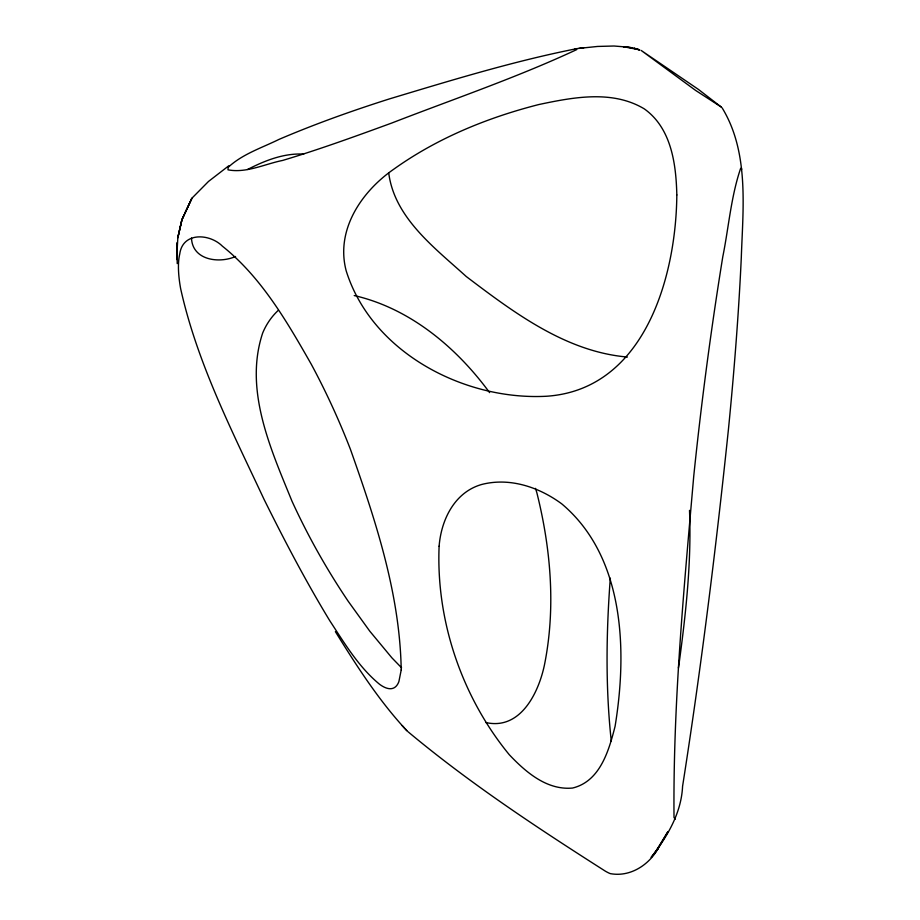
<?xml version="1.0" encoding="UTF-8"?>
<svg xmlns="http://www.w3.org/2000/svg" width="920" height="920" viewBox="0 0 920 920"><rect width="100%" height="100%" fill="white"/><g stroke="black" fill="none" stroke-linecap="round" stroke-linejoin="round"><path stroke-width="1.38" d="M177.111 252.459L177.227 263.614M177.169 249.607L177.836 237.67L181.895 219.834L191.889 198.237L208.529 181.424L228.873 165.727M610.385 578.174L610.098 580.957C606.211 634.317 605.498 688.079 611.306 741.336M678.408 667.966L678.868 665.16C685.825 613.916 691.598 562.143 689.505 510.358M667.931 831.657L658.099 848.55L651.153 857.428C667.207 836.671 681.341 813.257 682.582 786.255C701.178 667.724 715.967 548.596 728.444 429.26A363.342 33.097 -83.9 0 0 737.943 316.273A365.194 33.269 -83.9 0 0 741.301 257.439C742.981 207.874 749.306 152.237 722.085 107.789M184.207 214.601L181.895 219.834L177.836 237.67L181.895 219.834L191.889 198.237L184.805 213.348M667.943 831.645L655.373 852.092L658.099 848.55C648.784 865.087 630.372 877.001 610.983 873.747A47.748 2.725 34.9 0 1 605.636 871.343C537.659 828.046 469.832 783.391 407.951 731.688M247.583 169.475C264.868 160.586 283.946 152.984 303.726 154.111M235.577 256.496C219.121 263.775 192.337 260.268 191.498 238.073M578.852 48.392L597.586 46.448L614.019 46.011L628.21 47.161L631.925 47.782L623.277 46.667L639.043 49.691M575.023 48.864L583.797 47.759M627.405 357.041C565.903 351.796 513.82 312.535 466.187 276.471C434.861 247.952 394.461 217.959 388.734 173.006M485.725 722.51C520.386 730.469 538.614 692.863 544.456 664.907C555.956 607.821 550.838 548.527 536.762 492.384L535.452 488.37M354.211 295.55C409.883 308.303 456.4 347.334 489.589 392.61M631.097 47.598L639.803 49.968L636.744 48.932M637.56 49.208L634.156 48.231L634.984 48.472M741.831 169.061L740.657 168.302C730.963 196.754 728.72 227.355 722.786 256.76C710.987 329.555 701.327 402.695 693.749 476.054C683.882 589.536 673.003 703.455 674.015 817.443L675.211 819.214M401.568 667.793L391.897 657.834L369.771 631.166L348.209 601.278A613.364 529.909 51.4 0 1 291.985 501.17C270.71 448.971 243.788 389.896 262.66 333.063A83.214 71.886 51.4 0 1 278.346 310.293M335.374 631.637C356.902 666.321 379.155 701.029 407.123 730.963L405.076 728.732M402.155 725.581L404.478 728.111M177.123 247.135L176.973 259.601L177.295 242.466L177.123 247.135M439.116 546.204C435.953 620.839 461.909 697.026 509.289 754.722C525.78 772.121 546.871 790.406 572.539 788.049C600.173 781.379 608.913 750.501 615.077 726.34C627.405 651.107 624.795 556.899 561.764 503.872C539.039 487.094 509.749 477.227 481.666 484.483C454.514 492.2 441.174 519.88 439.116 546.204M676.821 194.948C676.131 276.759 644.632 389.436 546.756 396.232C464.439 400.775 371.691 352.647 346.161 270.733C335.443 230.069 361.387 191.659 393.645 169.291C437.103 138.195 487.312 117.656 538.901 104.523C573.206 97.278 612.386 89.723 644.287 108.87C671.416 128.179 676.108 164.093 676.821 194.948M228.148 167.371L227.999 169.832C246.307 173.374 264.868 163.99 282.658 160.425C319.504 149.396 355.66 136.229 391.782 123.027C453.572 99.049 516.66 77.625 576.736 49.588L576.173 48.783C513.026 61.341 451.214 80.327 389.597 98.854C352.13 110.756 315.042 123.97 278.886 139.449C261.694 147.924 242.362 154.065 228.148 167.371M401.212 669.944L398.912 681.501A71.587 23.264 66.7 0 1 379.5 684.227C358.558 666.931 344.459 643.16 329.762 620.701C305.831 581.337 284.464 540.5 263.994 499.238C232.07 430.974 197.064 362.744 180.653 288.696A95.231 30.946 66.7 0 1 179.745 254C182.666 231.817 209.645 233.404 222.387 246.169C261.349 277.253 286.902 321.483 311.224 364.159A250.251 81.34 66.7 0 1 350.451 449.385C375.567 520.363 399.959 593.986 401.212 669.944M721.107 106.927L695.646 90.436L641.194 50.462L698.475 89.447L721.107 106.927"/></g></svg>
